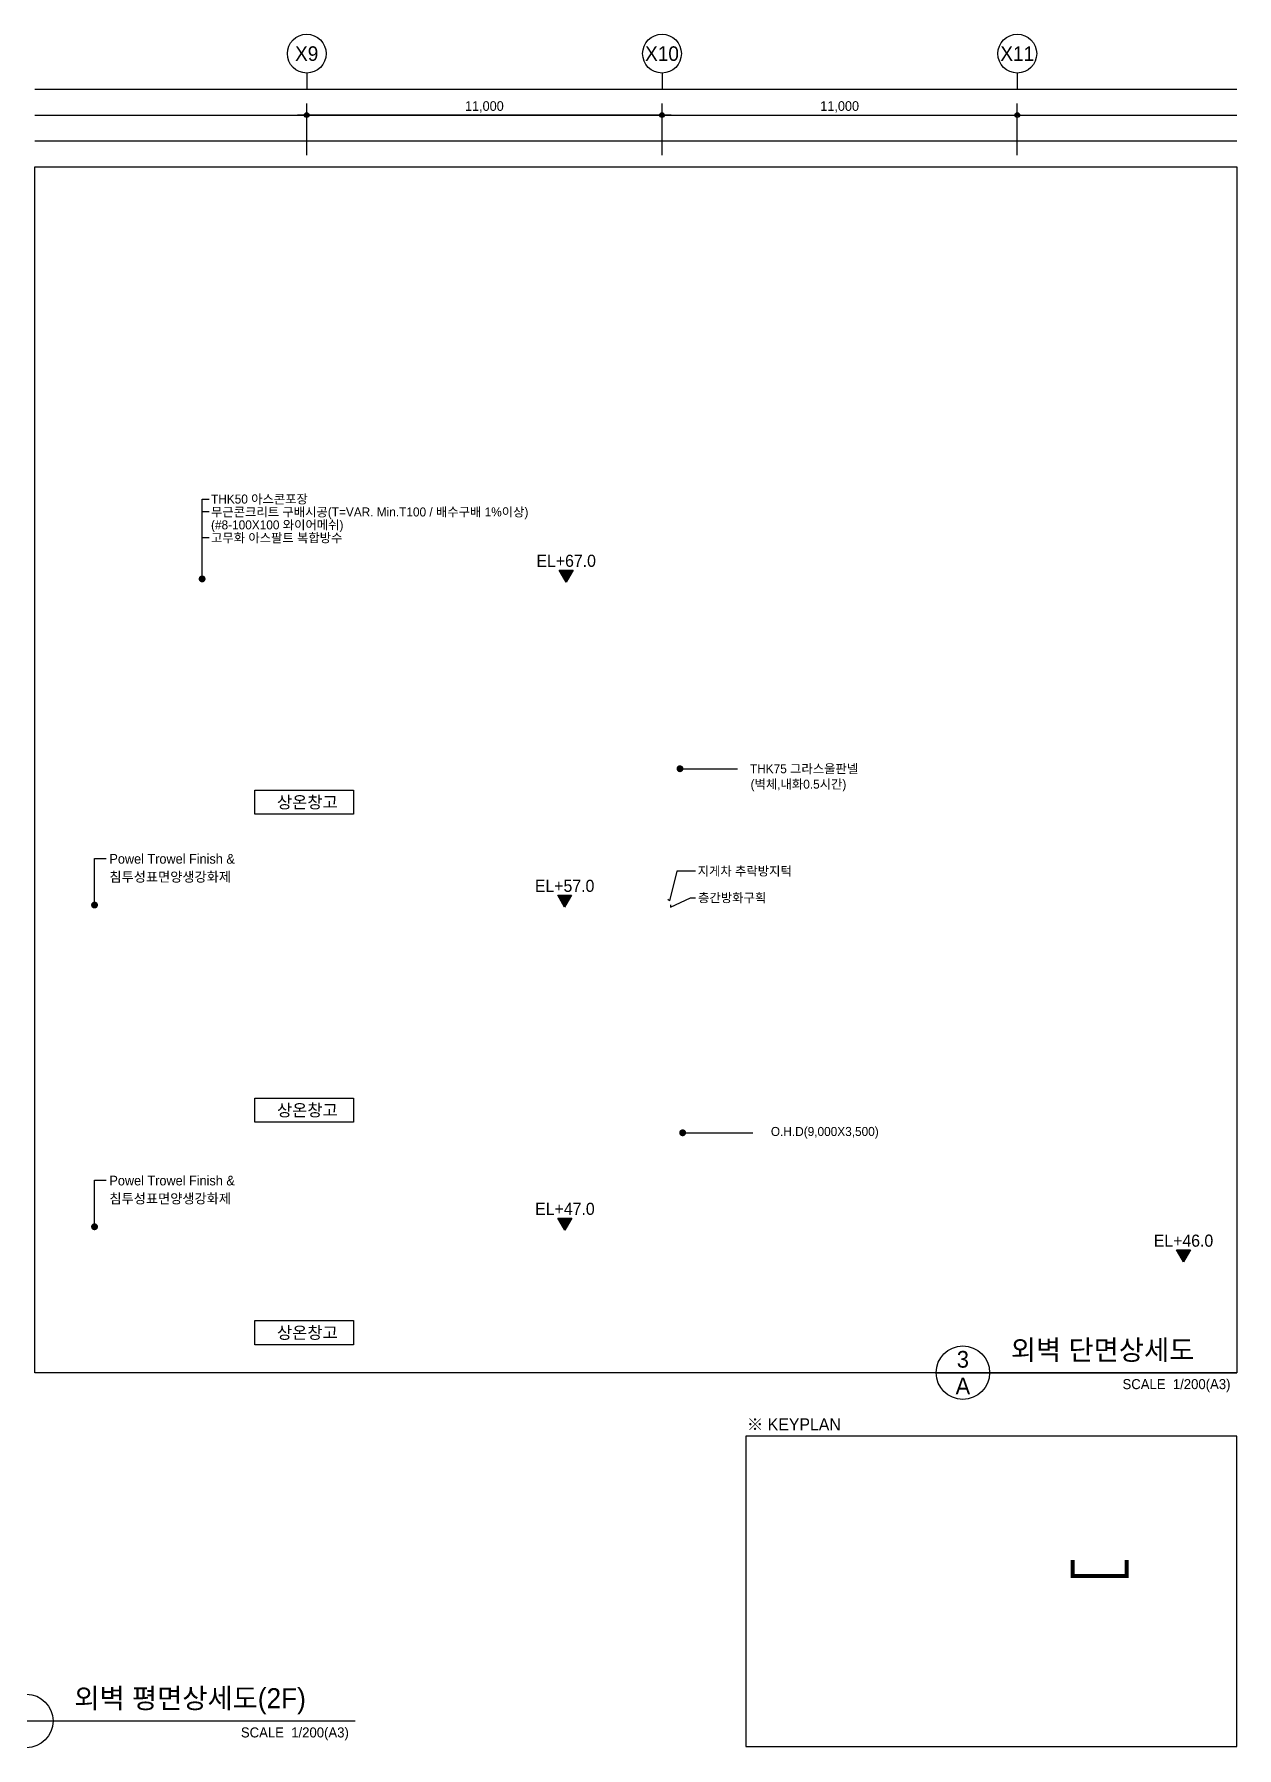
# Model space of a CAD drawing. Header units: millimetres. Extents: x 2569 to 248884, y 2561 to 56321.
# Drawn here: x 120231 to 157462, y 3294 to 56321 of the extents above; entities that cross this region are included whole.
import ezdxf
from ezdxf.enums import TextEntityAlignment as Align

# ---------------------------------------------------------------- set-up
doc = ezdxf.new("R2010")
doc.units = ezdxf.units.MM
for name, color, linetype in [('$ZCDB_AUDIT_GENERATED_600D18', 7, 'Continuous'), ('4A.TEC TEXT', 7, 'Continuous'), ('4A.TEC TEXT 2', 3, 'Continuous'), ('4A.TEC 심볼', 7, 'Continuous'), ('DIM', 7, 'Continuous'), ('㈜SE&C TEXT 1', 3, 'Continuous'), ('㈜SE&C 벽체 3', 4, 'Continuous'), ('㈜SE&C 심볼', 7, 'Continuous')]:
    doc.layers.add(name, color=color, linetype=linetype)
doc.layers.add('DEFPOINT', color=135, linetype='Continuous', plot=False)
doc.styles.add('GHS', font='malgun.ttf')
doc.styles.add('나눔고딕', font='')
doc.styles.add('돋움', font='')
doc.styles.add('돋음체', font='')
doc.styles.add('울릉도L', font='')
doc.styles.get('나눔고딕').set_extended_font_data('Dotum')
doc.styles.get('돋움').set_extended_font_data('Dotum')
doc.styles.get('돋음체').set_extended_font_data('Dotum')
doc.styles.get('울릉도L').set_extended_font_data('Dotum')
doc.dimstyles.new('DIM_600(외부치수)', dxfattribs={"dimscale": 400, "dimtxt": 3.3, "dimasz": 1, "dimexe": 2, "dimexo": 2, "dimgap": 1, "dimtad": 1, "dimdec": 0, "dimdsep": 46, "dimlunit": 6, "dimtxsty": '나눔고딕', "dimblk1": 'DIMDOT', "dimblk2": 'DIMDOT', "dimsah": 1, "dimcen": 2.5, "dimdle": 1.5, "dimclrd": 8, "dimclre": 8, "dimclrt": 3, "dimadec": 0, "dimazin": 0, "dimtfac": 1, "dimtdec": 0, "dimtix": 1, "dimtmove": 2, "dimatfit": 3, "dimldrblk": 'DIMDOT', "dimfxl": 1, "dimtvp": 1, "dimtolj": 1, "dimtzin": 0, "dimarcsym": 0})

# ---------------------------------------------------------------- blocks, each defined once
blk = doc.blocks.new('DIMDOT')
at = {"color": 0}
blk.add_line((-2, 0), (2, 0), dxfattribs=at)
for radius in [0.5, 0.25]:
    blk.add_circle((0, 0), radius, dxfattribs=at)
blk = doc.blocks.new('*D27')
at = {"layer": '$ZCDB_AUDIT_GENERATED_600D18', "color": 8, "lineweight": -2, "transparency": 16777216}
for p, q in [((139667, 52581), (139667, 54181)), ((150667, 52581), (150667, 54181)), ((139811, 53821), (150523, 53821))]:
    blk.add_line(p, q, dxfattribs=at)
at = {"layer": 'Defpoints', "color": 0, "transparency": 16777216}
for p in [(150667, 53821), (139667, 52221), (150667, 52221)]:
    blk.add_point(p, dxfattribs=at)
at = {"layer": '$ZCDB_AUDIT_GENERATED_600D18', "color": 8, "lineweight": -2, "transparency": 16777216, "xscale": 144, "yscale": 144, "zscale": 144, "rotation": 180}
blk.add_blockref('DIMDOT', (139667, 53821), dxfattribs=at)
at = {"layer": '$ZCDB_AUDIT_GENERATED_600D18', "color": 8, "lineweight": -2, "transparency": 16777216, "xscale": 144, "yscale": 144, "zscale": 144}
blk.add_blockref('DIMDOT', (150667, 53821), dxfattribs=at)
at = {"layer": '$ZCDB_AUDIT_GENERATED_600D18', "color": 3, "transparency": 16777216, "insert": (145167, 54072), "char_height": 300, "attachment_point": 5, "style": '나눔고딕'}
blk.add_mtext('\\A1;11,000', dxfattribs=at)
blk = doc.blocks.new('ccs122')
at = {"layer": '4A.TEC 심볼'}
blk.add_line((0, 8), (0, 3), dxfattribs=at)
blk.add_circle((0, 14), 6, dxfattribs=at)
at = {"layer": '4A.TEC TEXT 2', "color": 3, "style": 'GHS'}
blk.add_attdef('NO', text='', height=4.5, dxfattribs=at).set_placement((-0.01, 14.02), align=Align.MIDDLE_CENTER)
blk = doc.blocks.new('*D28')
at = {"layer": '$ZCDB_AUDIT_GENERATED_600D18', "color": 8, "lineweight": -2, "transparency": 16777216}
for p, q in [((128667, 52581), (128667, 54181)), ((139667, 52581), (139667, 54181)), ((139523, 53821), (128811, 53821))]:
    blk.add_line(p, q, dxfattribs=at)
at = {"layer": 'Defpoints', "color": 0, "transparency": 16777216}
for p in [(128667, 53821), (128667, 52221), (139667, 52221)]:
    blk.add_point(p, dxfattribs=at)
at = {"layer": '$ZCDB_AUDIT_GENERATED_600D18', "color": 8, "lineweight": -2, "transparency": 16777216, "xscale": 144, "yscale": 144, "zscale": 144, "rotation": 180}
blk.add_blockref('DIMDOT', (128667, 53821), dxfattribs=at)
at = {"layer": '$ZCDB_AUDIT_GENERATED_600D18', "color": 8, "lineweight": -2, "transparency": 16777216, "xscale": 144, "yscale": 144, "zscale": 144}
blk.add_blockref('DIMDOT', (139667, 53821), dxfattribs=at)
at = {"layer": '$ZCDB_AUDIT_GENERATED_600D18', "color": 3, "transparency": 16777216, "insert": (134167, 54072), "char_height": 300, "attachment_point": 5, "style": '나눔고딕'}
blk.add_mtext('\\A1;11,000', dxfattribs=at)

msp = doc.modelspace()

# ---------------------------------------------------------------- hatches: boundary and pattern name
at = {"layer": '㈜SE&C 심볼'}
for points in [[(136700.17, 39367.19), (136485.05, 39739.79), (136915.29, 39739.79)], [(136651.67, 29308.42), (136436.54, 29681.02), (136866.79, 29681.02)], [(136661.22, 19311.81), (136446.1, 19684.41), (136876.34, 19684.41)], [(155812.42, 18327.47), (155597.3, 18700.07), (156027.54, 18700.07)]]:
    msp.add_hatch(color=256, dxfattribs=at).paths.add_polyline_path(points)

# ---------------------------------------------------------------- linework, layer by layer
for points in [[(130113.84, 32180.53), (127062.59, 32180.53), (127062.59, 32930.53), (130113.84, 32930.53)], [(130113.84, 22649.59), (127062.59, 22649.59), (127062.59, 23399.59), (130113.84, 23399.59)], [(130113.84, 15763.89), (127062.59, 15763.89), (127062.59, 16513.89), (130113.84, 16513.89)], [(142261.6, 3330.75), (157461.6, 3330.75), (157461.6, 12930.75), (142261.6, 12930.75)]]:
    msp.add_lwpolyline(points, close=True)
at = {"layer": '4A.TEC 심볼', "color": 1}
for p, q in [((125644.73, 41537.66), (125427.9, 41537.66)), ((125644.73, 40737.66), (125427.9, 40737.66))]:
    msp.add_line(p, q, dxfattribs=at)
at = {"layer": '4A.TEC 심볼'}
for p, q in [((148154.18, 14900.75), (157461.6, 14900.75)), ((119157.82, 4121.57), (130165.24, 4121.57))]:
    msp.add_line(p, q, dxfattribs=at)
at = {"layer": '4A.TEC 심볼', "color": 1}
for points in [[(125427.9, 39465.66), (125427.9, 41937.66), (125644.73, 41937.66)], [(140223.05, 33590.91), (142001.62, 33590.91)], [(140703.91, 30425.59), (140124, 30425.59), (139899, 29501.31), (139851.86, 29548.45)], [(139932.33, 29376.23), (139932.33, 29309.56), (140549.37, 29599.57), (140703.91, 29599.57)], [(140305.75, 22325.08), (142480.5, 22325.08)]]:
    msp.add_lwpolyline(points, dxfattribs=at)
at = {"layer": '4A.TEC 심볼', "color": 1, "const_width": 106.74}
for points in [[(125427.9, 39519.03, 1), (125427.9, 39412.29, 1)], [(140276.42, 33590.91, 1), (140169.68, 33590.91, 1)], [(140359.12, 22325.08, 1), (140252.38, 22325.08, 1)]]:
    msp.add_lwpolyline(points, format="xyb", close=True, dxfattribs=at)
at = {"layer": '4A.TEC 심볼'}
for centre in [(148982.18, 14900.75), (119985.82, 4121.57)]:
    msp.add_circle(centre, 828, dxfattribs=at)
at = {"layer": 'DEFPOINT'}
for points in [[(120251.6, 54620.75), (157461.6, 54620.75)], [(120251.6, 53820.75), (157461.6, 53820.75)], [(120251.6, 53020.75), (157461.6, 53020.75)]]:
    msp.add_lwpolyline(points, dxfattribs=at)
msp.add_lwpolyline([(120251.6, 52220.75), (157461.6, 52220.75), (157461.6, 14900.75), (120251.6, 14900.75)], close=True, dxfattribs=at)
at = {"layer": 'DIM', "const_width": 124.38, "elevation": 1333.33}
msp.add_lwpolyline([(152379.65, 9099.04), (152379.65, 8610.03), (154057.1, 8610.03), (154057.1, 9099.04)], dxfattribs=at)
at = {"layer": '㈜SE&C 벽체 3', "color": 252}
for points in [[(136700.17, 39367.19), (136485.05, 39739.79), (136915.29, 39739.79), (136700.17, 39367.19)], [(136651.67, 29308.42), (136436.54, 29681.02), (136866.79, 29681.02), (136651.67, 29308.42)], [(136661.22, 19311.81), (136446.1, 19684.41), (136876.34, 19684.41), (136661.22, 19311.81)], [(155812.42, 18327.47), (155597.3, 18700.07), (156027.54, 18700.07), (155812.42, 18327.47)]]:
    msp.add_lwpolyline(points, close=True, dxfattribs=at)
at = {"layer": '㈜SE&C 심볼', "color": 1}
for p, q in [((122097.35, 30815.3), (122458.83, 30815.3)), ((122097.35, 29372.97), (122097.35, 30815.3)), ((122097.35, 20858.93), (122458.83, 20858.93)), ((122097.35, 19416.6), (122097.35, 20858.93))]:
    msp.add_line(p, q, dxfattribs=at)
at = {"layer": '㈜SE&C 심볼', "color": 1, "const_width": 106.74}
for points in [[(122097.35, 29319.6, 1), (122097.35, 29426.35, 1)], [(122097.35, 19363.23, 1), (122097.35, 19469.98, 1)]]:
    msp.add_lwpolyline(points, format="xyb", close=True, dxfattribs=at)

# ---------------------------------------------------------------- block references
at = {"layer": '4A.TEC 심볼'}
ref = msp.add_blockref('ccs122', (128666.95, 54320.75), dxfattribs=dict(at, xscale=99.99999954993666, yscale=99.99999954993666, zscale=99.99999954993666))
ref.add_attrib('NO', 'X9', dxfattribs={"layer": '0', "color": 3, "height": 450, "style": '울릉도L'}).set_placement((128666.33, 55722.54, -1666.67), align=Align.MIDDLE_CENTER)
ref = msp.add_blockref('ccs122', (139666.95, 54320.75), dxfattribs=dict(at, xscale=99.99999954993666, yscale=99.99999954993666, zscale=99.99999954993666))
ref.add_attrib('NO', 'X10', dxfattribs={"layer": '0', "color": 3, "height": 450, "style": '울릉도L'}).set_placement((139666.33, 55722.54, -1666.67), align=Align.MIDDLE_CENTER)
ref = msp.add_blockref('ccs122', (150666.95, 54320.75), dxfattribs=dict(at, xscale=99.99999954993666, yscale=99.99999954993666, zscale=99.99999954993666))
ref.add_attrib('NO', 'X11', dxfattribs={"layer": '0', "color": 3, "height": 450, "style": '울릉도L'}).set_placement((150666.33, 55722.54, -1666.67), align=Align.MIDDLE_CENTER)

# ---------------------------------------------------------------- texts
at = {"layer": '4A.TEC TEXT', "style": '돋움'}
for s, height, p in [('THK50 아스콘포장', 280, (125704.73, 41937.66)), ('무근콘크리트 구배시공(T=VAR. Min.T100 / 배수구배 1%이상)', 280, (125704.73, 41537.66)), ('고무화 아스팔트 복합방수', 280, (125704.73, 40737.66)), ('(#8-100X100 와이어메쉬)', 280, (125704.73, 41137.66)), ('Powel Trowel Finish &', 300, (122558.09, 30802.39)), ('침투성표면양생강화제', 300, (122558.09, 30245.3)), ('지게차 추락방지턱', 280, (140772.78, 30425.59)), ('층간방화구획', 280, (140784.94, 29599.57)), ('Powel Trowel Finish &', 300, (122558.09, 20846.02)), ('침투성표면양생강화제', 300, (122558.09, 20288.93))]:
    msp.add_text(s, height=height, dxfattribs=at).set_placement(p, align=Align.MIDDLE_LEFT)
for s, p in [('THK75 그라스울판넬', (145740.4, 33590.91)), ('(벽체,내화0.5시간)', (145373.4, 33113.64)), ('O.H.D(9,000X3,500)', (146376.36, 22364.96))]:
    msp.add_text(s, height=280, dxfattribs=at).set_placement(p, align=Align.MIDDLE_RIGHT)
at = {"layer": '4A.TEC TEXT', "color": 3, "style": '돋음체'}
for p in [(128686.86, 32555.53), (128686.86, 23024.59), (128686.86, 16138.89)]:
    msp.add_text('상온창고', height=375, dxfattribs=at).set_placement(p, align=Align.MIDDLE_CENTER)
at = {"layer": '4A.TEC TEXT 2', "color": 3, "style": '나눔고딕'}
for s, height, p in [('외벽 단면상세도', 621, (150467.96, 15107.75)), ('※ KEYPLAN', 375, (142292.09, 13001.15, -6666.67)), ('외벽 평면상세도(2F)', 621, (121471.6, 4328.57))]:
    msp.add_text(s, height=height, dxfattribs=at).set_placement(p, align=Align.BOTTOM_LEFT)
for s, p in [('3', (148982.18, 15314.75)), ('A', (148982.18, 14486.75))]:
    msp.add_text(s, height=517.5, dxfattribs=at).set_placement(p, align=Align.MIDDLE)
for p in [(157267.2, 14297.47), (129970.83, 3518.29)]:
    msp.add_text('SCALE  1/200(A3)', height=310.5, dxfattribs=at).set_placement(p, align=Align.BOTTOM_RIGHT)
at = {"layer": '㈜SE&C TEXT 1', "style": '돋움'}
for s, p in [('EL+67.0', (136700.17, 39838.42)), ('EL+57.0', (136651.67, 29779.65)), ('EL+47.0', (136661.22, 19783.04)), ('EL+46.0', (155812.42, 18798.71))]:
    msp.add_text(s, height=375, dxfattribs=at).set_placement(p, align=Align.CENTER)

# ---------------------------------------------------------------- dimensions: what is measured, and where the dimension line sits
at = {"layer": '$ZCDB_AUDIT_GENERATED_600D18'}
for base, p2, angle, picture, middle in [((128666.95, 53820.75), (128666.95, 52220.75), 180, '*D28', (134166.95, 54071.85)), ((150666.95, 53820.75), (150666.95, 52220.75), 0, '*D27', (145166.95, 54071.85))]:
    dim = msp.add_linear_dim(base=base, p1=(139666.95, 52220.75), p2=p2, angle=angle, dimstyle='DIM_600(외부치수)', override={"dimscale": 600, "dimtxt": 0.5, "dimasz": 0.24, "dimexe": 0.6, "dimexo": 0.6, "dimgap": 0.12, "dimdec": 1, "dimdle": 0.5}, dxfattribs=at)
    dim.commit()
    dim.dimension.update_dxf_attribs({"geometry": picture, "text_midpoint": middle})

doc.saveas('drawing.dxf')
